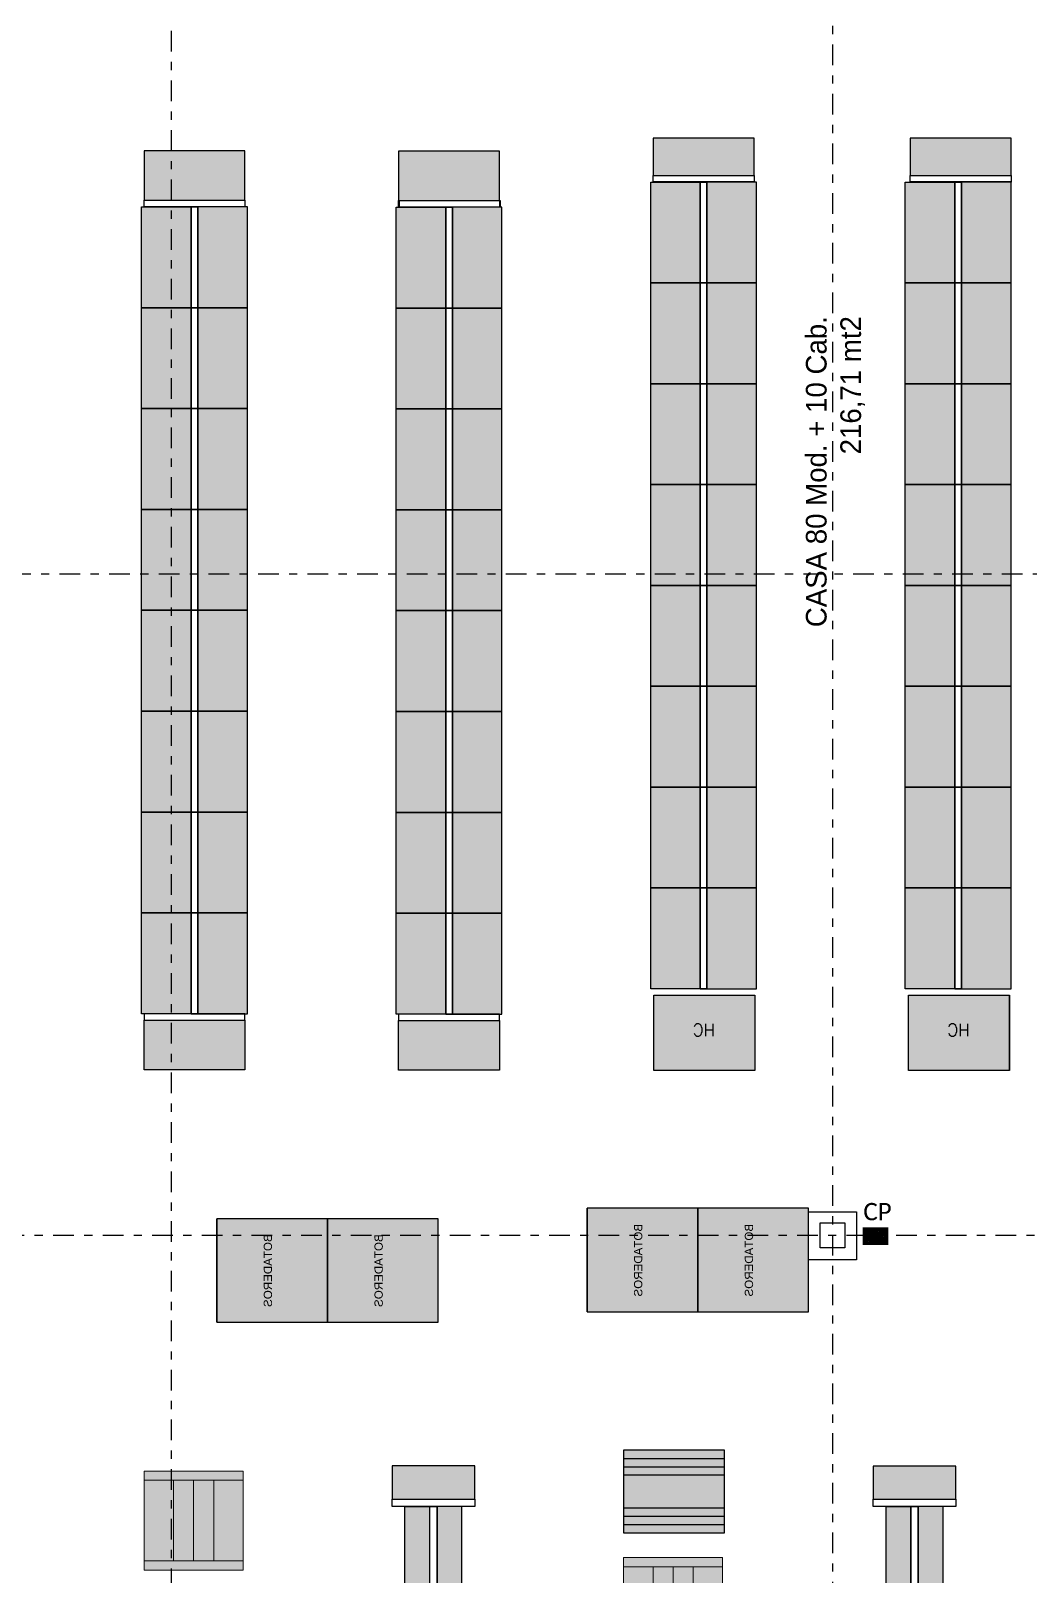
# Model space of a CAD drawing. Header units: millimetres. Extents: x 340 to 1003762, y 22 to 362022.
# Drawn here: x 386.45 to 398.52, y 62.25 to 80.92 of the extents above; entities that cross this region are included whole.
import ezdxf
from ezdxf.xclip import XClip

# ---------------------------------------------------------------- set-up
doc = ezdxf.new("R2010")
doc.units = ezdxf.units.MM
doc.header["$XCLIPFRAME"] = 0
doc.linetypes.add('LSBB_P_002 - PLANTA 1° NIVEL SALA DE VENTAS$0$DASHDOT2', pattern=[0.5, 0.25, -0.125, 0, -0.125])
doc.linetypes.add('LSBB_P_002 - PLANTA 1° NIVEL SALA DE VENTAS$0$LVIÑ-A-002_REV P_ SALA DE VENTAS  (14_02_14)$0$CONTINUOS', pattern=[0])
for name, color, linetype in [('LSBB_P_002 - PLANTA 1° NIVEL SALA DE VENTAS$0$A-GONDOLAS', 1, 'Continuous'), ('LSBB_P_002 - PLANTA 1° NIVEL SALA DE VENTAS$0$A-LAYOUT', 7, 'Continuous'), ('LSBB_P_002 - PLANTA 1° NIVEL SALA DE VENTAS$0$A-SALA-MUEB-ESPC', 1, 'Continuous'), ('LSBB_P_002 - PLANTA 1° NIVEL SALA DE VENTAS$0$A-TEXTO SV', 2, 'LSBB_P_002 - PLANTA 1° NIVEL SALA DE VENTAS$0$DASHDOT2'), ('LSBB_P_002 - PLANTA 1° NIVEL SALA DE VENTAS$0$E-SF O CP', 7, 'Continuous'), ('LSBB_P_002 - PLANTA 1° NIVEL SALA DE VENTAS$0$EJES', 8, 'LSBB_P_002 - PLANTA 1° NIVEL SALA DE VENTAS$0$DASHDOT2'), ('LSBB_P_002 - PLANTA 1° NIVEL SALA DE VENTAS$0$ESTRUCTURA', 5, 'Continuous'), ('LSBB_P_002 - PLANTA 1° NIVEL SALA DE VENTAS$0$LAYOUT$0$A-GONDOLAS DELGADO', 8, 'Continuous'), ('LSBB_P_002 - PLANTA 1° NIVEL SALA DE VENTAS$0$LAYOUT$0$A-SALA-HATCH-CAMPAÑA', 252, 'Continuous'), ('LSBB_P_002 - PLANTA 1° NIVEL SALA DE VENTAS$0$LAYOUT$0$A-SALA-HATCH-HOGAR', 31, 'Continuous'), ('LSBB_P_002 - PLANTA 1° NIVEL SALA DE VENTAS$0$N- EXTINTOR O RH', 1, 'Continuous'), ('LSBB_P_002 - PLANTA 1° NIVEL SALA DE VENTAS$0$ZOCALOS-HORM', 8, 'Continuous'), ('XREF', 7, 'Continuous')]:
    doc.layers.add(name, color=color, linetype=linetype)
doc.layers.add('LSBB_P_002 - PLANTA 1° NIVEL SALA DE VENTAS$0$A-SALA-HATCH-VESTUARIO', color=7, linetype='Continuous', true_color=0x7a005c)
doc.styles.add('LSBB_P_002 - PLANTA 1° NIVEL SALA DE VENTAS$0$LAYOUT$0$ARQ', font='SIMPLEX.shx')
doc.styles.add('LSBB_P_002 - PLANTA 1° NIVEL SALA DE VENTAS$0$LAYOUT$0$REF-LAYOUT N+0.00 E 03$0$arial', font='arial.ttf')
doc.styles.add('LSBB_P_002 - PLANTA 1° NIVEL SALA DE VENTAS$0$LAYOUT$0$REF-LAYOUT N+0.00 E 03$0$REF-LAYOUT N+0.00 E 02$0$Walmart_CENTURY GOTHIC', font='GOTHIC.TTF')
doc.styles.add('LSBB_P_002 - PLANTA 1° NIVEL SALA DE VENTAS$0$STANDARD', font='txt')

# ---------------------------------------------------------------- blocks, each defined once
blk = doc.blocks.new('LSBB_P_002 - PLANTA 1° NIVEL SALA DE VENTAS$0$c. 100x44')
at = {"linetype": 'LSBB_P_002 - PLANTA 1° NIVEL SALA DE VENTAS$0$LVIÑ-A-002_REV P_ SALA DE VENTAS  (14_02_14)$0$CONTINUOS'}
h = blk.add_hatch(color=256, dxfattribs=at)
h.dxf.hatch_style = 1
h.paths.add_polyline_path([(1372.717, -254.696), (1372.717, -253.696), (1372.317, -253.696), (1372.317, -254.696)])
at = {"layer": 'LSBB_P_002 - PLANTA 1° NIVEL SALA DE VENTAS$0$A-GONDOLAS'}
for points in [[(1372.227, -254.696), (1372.227, -253.696), (1372.317, -253.696), (1372.317, -254.696)], [(1372.717, -254.696), (1372.717, -253.696), (1372.317, -253.696), (1372.317, -254.696)]]:
    blk.add_lwpolyline(points, close=True, dxfattribs=at)
blk = doc.blocks.new('LSBB_P_002 - PLANTA 1° NIVEL SALA DE VENTAS$0$REF-LAYOUT N+0.00 E 03$0$REF-LAYOUT N+0.00 E 02$0$MUEBLE ESPECIAL VESTU')
h = blk.add_hatch(color=256)
h.dxf.hatch_style = 1
h.paths.add_polyline_path([(1.2, 0), (0, 0), (0, 1.2), (1.2, 1.2)])
at = {"layer": 'LSBB_P_002 - PLANTA 1° NIVEL SALA DE VENTAS$0$A-SALA-MUEB-ESPC', "lineweight": 20}
for p, q in [((0, 1.2), (1.2, 1.2)), ((0, 0), (0, 1.2)), ((0.112, 1.2), (0.112, 0)), ((1.085, 1.2), (1.085, 0)), ((1.2, 1.2), (1.2, 0)), ((1.083, 0.842), (0.112, 0.842)), ((0.115, 0.842), (1.085, 0.842)), ((1.083, 0.6), (0.112, 0.6)), ((0.112, 0.355), (1.083, 0.355)), ((0, 0), (1.2, 0))]:
    blk.add_line(p, q, dxfattribs=at)
blk = doc.blocks.new('LSBB_P_002 - PLANTA 1° NIVEL SALA DE VENTAS$0$G. 122 x 30')
at = {"linetype": 'LSBB_P_002 - PLANTA 1° NIVEL SALA DE VENTAS$0$LVIÑ-A-002_REV P_ SALA DE VENTAS  (14_02_14)$0$CONTINUOS'}
h = blk.add_hatch(color=256, dxfattribs=at)
h.dxf.hatch_style = 1
h.paths.add_polyline_path([(1362.274, -238.496), (1362.274, -238.796), (1363.494, -238.796), (1363.494, -238.496)])
at = {"layer": 'LSBB_P_002 - PLANTA 1° NIVEL SALA DE VENTAS$0$A-GONDOLAS'}
for points in [[(1362.274, -238.496), (1362.274, -238.406), (1363.494, -238.406), (1363.494, -238.496)], [(1362.274, -238.496), (1362.274, -238.796), (1363.494, -238.796), (1363.494, -238.496)]]:
    blk.add_lwpolyline(points, close=True, dxfattribs=at)
blk = doc.blocks.new('LSBB_P_002 - PLANTA 1° NIVEL SALA DE VENTAS$0$LAYOUT$0$G. 122 X 60')
h = blk.add_hatch(color=256)
h.dxf.hatch_style = 1
h.paths.add_polyline_path([(-0.005, 0), (0.595, 0), (0.595, 1.22), (-0.005, 1.22)])
at = {"layer": 'LSBB_P_002 - PLANTA 1° NIVEL SALA DE VENTAS$0$A-GONDOLAS'}
for points in [[(-0.005, 0), (-0.085, 0), (-0.085, 1.22), (-0.005, 1.22)], [(-0.005, 0), (0.595, 0), (0.595, 1.22), (-0.005, 1.22)]]:
    blk.add_lwpolyline(points, close=True, dxfattribs=at)
blk = doc.blocks.new('LSBB_P_002 - PLANTA 1° NIVEL SALA DE VENTAS$0$LAYOUT$0$HC')
h = blk.add_hatch(color=256)
h.dxf.hatch_style = 1
h.paths.add_polyline_path([(6422.808, -1888.825), (6422.808, -1887.915), (6421.588, -1887.915), (6421.588, -1888.825)])
h.paths.add_polyline_path([(6422.032, -1888.518), (6422.371, -1888.518), (6422.371, -1888.293), (6422.032, -1888.293)], flags=24)
at = {"layer": 'LSBB_P_002 - PLANTA 1° NIVEL SALA DE VENTAS$0$A-SALA-MUEB-ESPC', "ltscale": 3, "elevation": 0}
blk.add_lwpolyline([(6422.808, -1888.825), (6421.588, -1888.825), (6421.588, -1887.915), (6422.808, -1887.915)], close=True, dxfattribs=at)
at = {"layer": 'LSBB_P_002 - PLANTA 1° NIVEL SALA DE VENTAS$0$A-SALA-MUEB-ESPC', "insert": (6422.202, -1888.405), "char_height": 0.15, "attachment_point": 5, "style": 'LSBB_P_002 - PLANTA 1° NIVEL SALA DE VENTAS$0$LAYOUT$0$ARQ'}
blk.add_mtext_dynamic_manual_height_columns('HC', width=0.81053, gutter_width=1, heights=[0.229], dxfattribs=at)
blk = doc.blocks.new('LSBB_P_002 - PLANTA 1° NIVEL SALA DE VENTAS$0$LAYOUT$0$G. 122 X 45')
at = {"ltscale": 3}
blk.add_hatch(color=256, dxfattribs=at).paths.add_polyline_path([(6154.804, -1143.284), (6154.804, -1144.504), (6154.354, -1144.504), (6154.354, -1143.284)])
at = {"layer": 'LSBB_P_002 - PLANTA 1° NIVEL SALA DE VENTAS$0$A-GONDOLAS', "ltscale": 3}
blk.add_lwpolyline([(6154.274, -1143.284), (6154.274, -1144.504), (6154.354, -1144.504), (6154.354, -1143.284)], close=True, dxfattribs=at)
blk.add_lwpolyline([(6154.804, -1143.284), (6154.804, -1144.504), (6154.354, -1144.504), (6154.354, -1143.284), (6154.804, -1143.284)], dxfattribs=at)
blk = doc.blocks.new('LSBB_P_002 - PLANTA 1° NIVEL SALA DE VENTAS$0$REF-LAYOUT N+0.00 E 03$0$REF-LAYOUT N+0.00 E 02$0$MUEBLE ESPECIAL VEST 1')
h = blk.add_hatch(color=256)
h.dxf.hatch_style = 1
h.paths.add_polyline_path([(0.999, 0), (0, 0), (0, 1.221), (0.999, 1.221)])
at = {"layer": 'LSBB_P_002 - PLANTA 1° NIVEL SALA DE VENTAS$0$A-SALA-MUEB-ESPC'}
for p, q in [((0, 1.221), (0.1, 1.221)), ((0.1, 1.221), (0.1, 0.001)), ((0.1, 1.221), (0.2, 1.221)), ((0.2, 1.221), (0.2, 0.001)), ((0.2, 1.221), (0.3, 1.221)), ((0.3, 1.221), (0.3, 0.001)), ((0.699, 1.221), (0.699, 0.001)), ((0.699, 1.221), (0.799, 1.221)), ((0.799, 1.221), (0.799, 0.001)), ((0.799, 1.221), (0.899, 1.221)), ((0.899, 1.221), (0.899, 0.001)), ((0.899, 1.221), (0.999, 1.221))]:
    blk.add_line(p, q, dxfattribs=at)
blk.add_lwpolyline([(0, 1.221), (0.999, 1.221), (0.999, 0), (0, 0)], close=True, dxfattribs=at)
blk = doc.blocks.new('LSBB_P_002 - PLANTA 1° NIVEL SALA DE VENTAS$0$LAYOUT$0$A$C78B36563')
h = blk.add_hatch(color=256)
h.dxf.hatch_style = 1
h.paths.add_polyline_path([(-1.252, 0), (-1.252, 1.34), (0, 1.34), (0, 0)])
at = {"layer": 'LSBB_P_002 - PLANTA 1° NIVEL SALA DE VENTAS$0$A-SALA-MUEB-ESPC', "color": 1}
blk.add_lwpolyline([(-1.252, 0), (-1.252, 1.34), (0, 1.34), (0, 0)], close=True, dxfattribs=at)
blk.add_lwpolyline([(-1.252, 0), (-1.252, 1.34), (0, 1.34), (0, 0)], close=True, dxfattribs=at)
blk.add_lwpolyline([(-1.252, 0), (0, 0)], dxfattribs=at)
at = {"layer": 'LSBB_P_002 - PLANTA 1° NIVEL SALA DE VENTAS$0$A-SALA-MUEB-ESPC', "color": 1, "insert": (-0.628, 0.619), "char_height": 0.1001, "width": 0.03387, "attachment_point": 5, "rotation": 180, "style": 'LSBB_P_002 - PLANTA 1° NIVEL SALA DE VENTAS$0$LAYOUT$0$REF-LAYOUT N+0.00 E 03$0$arial'}
blk.add_mtext('BOTADEROS', dxfattribs=at)
blk = doc.blocks.new('LSBB_P_002 - PLANTA 1° NIVEL SALA DE VENTAS$0$A$C49184C2C')
at = {"layer": 'LSBB_P_002 - PLANTA 1° NIVEL SALA DE VENTAS$0$E-SF O CP', "linetype": 'ByBlock'}
h = blk.add_hatch(dxfattribs=at)
h.set_pattern_fill('ANSI36,_I', color=3, scale=0.126, style=2)
h.set_pattern_definition([(315, (8652.031924, 21254.503363), (0.008352698853, -0.03062656246), [0.039375, -0.007875, 0, -0.007875])])
h.paths.add_polyline_path([(0.382, 0.018), (0.022, 0.018), (0.022, 0.258), (0.382, 0.258)])
at = {"layer": 'LSBB_P_002 - PLANTA 1° NIVEL SALA DE VENTAS$0$E-SF O CP', "color": 3, "const_width": 0.036}
blk.add_lwpolyline([(0.382, 0.018), (0.022, 0.018), (0.022, 0.258), (0.382, 0.258)], close=True, dxfattribs=at)
at = {"layer": 'LSBB_P_002 - PLANTA 1° NIVEL SALA DE VENTAS$0$E-SF O CP', "color": 3, "insert": (0.233, 0.519, 0), "char_height": 0.27, "width": 6.00887, "attachment_point": 5, "style": 'LSBB_P_002 - PLANTA 1° NIVEL SALA DE VENTAS$0$STANDARD'}
blk.add_mtext('{\\fCalibri|b0|i0|c0|p34;CP}', dxfattribs=at)
blk = doc.blocks.new('LSBB_P_002 - PLANTA 1° NIVEL SALA DE VENTAS$0$CP. EXISTENTES')
at = {"layer": 'LSBB_P_002 - PLANTA 1° NIVEL SALA DE VENTAS$0$N- EXTINTOR O RH', "color": 20, "xscale": 0.7761600000000002, "yscale": 0.7761600000000002, "zscale": 0.7761600000000002}
blk.add_blockref('LSBB_P_002 - PLANTA 1° NIVEL SALA DE VENTAS$0$A$C49184C2C', (811.802, 281.049), dxfattribs=at)
blk = doc.blocks.new('LSBB_P_002 - PLANTA 1° NIVEL SALA DE VENTAS$0$SVLY')
at = {"layer": 'LSBB_P_002 - PLANTA 1° NIVEL SALA DE VENTAS$0$ESTRUCTURA'}
blk.add_lwpolyline([(1011.589, 281.316), (1011.589, 281.016), (1011.289, 281.016), (1011.289, 281.316)], close=True, dxfattribs=at)
at = {"layer": 'LSBB_P_002 - PLANTA 1° NIVEL SALA DE VENTAS$0$LAYOUT$0$A-GONDOLAS DELGADO'}
blk.add_line((1005.329, 280.115), (1005.329, 281.367), dxfattribs=at)
at = {"layer": 'LSBB_P_002 - PLANTA 1° NIVEL SALA DE VENTAS$0$LAYOUT$0$A-GONDOLAS DELGADO', "ltscale": 3}
for points in [[(1010.489, 294.438), (1009.269, 294.438), (1009.269, 293.988), (1010.489, 293.988), (1010.489, 294.438)], [(1013.599, 294.438), (1012.379, 294.438), (1012.379, 293.988), (1013.599, 293.988), (1013.599, 294.438)]]:
    blk.add_lwpolyline(points, dxfattribs=at)
at = {"layer": 'LSBB_P_002 - PLANTA 1° NIVEL SALA DE VENTAS$0$LAYOUT$0$A-GONDOLAS DELGADO'}
for points in [[(1007.409, 293.683), (1007.409, 294.283), (1006.189, 294.283), (1006.189, 293.683)], [(1009.839, 292.688), (1009.239, 292.688), (1009.239, 293.908), (1009.839, 293.908)], [(1009.839, 292.688), (1009.919, 292.688), (1009.919, 293.908), (1009.839, 293.908)], [(1009.919, 292.688), (1009.839, 292.688), (1009.839, 293.908), (1009.919, 293.908)], [(1009.919, 292.688), (1010.519, 292.688), (1010.519, 293.908), (1009.919, 293.908)], [(1012.919, 292.688), (1012.319, 292.688), (1012.319, 293.908), (1012.919, 293.908)], [(1012.919, 292.688), (1012.999, 292.688), (1012.999, 293.908), (1012.919, 293.908)], [(1012.999, 292.688), (1012.919, 292.688), (1012.919, 293.908), (1012.999, 293.908)], [(1012.999, 292.688), (1013.599, 292.688), (1013.599, 293.908), (1012.999, 293.908)], [(1007.419, 293.683), (1007.419, 293.603), (1006.199, 293.603), (1006.199, 293.683)], [(1006.759, 292.383), (1006.159, 292.383), (1006.159, 293.603), (1006.759, 293.603)], [(1006.759, 292.383), (1006.839, 292.383), (1006.839, 293.603), (1006.759, 293.603)], [(1006.839, 292.383), (1006.759, 292.383), (1006.759, 293.603), (1006.839, 293.603)], [(1006.839, 292.383), (1007.439, 292.383), (1007.439, 293.603), (1006.839, 293.603)], [(1009.839, 291.468), (1009.239, 291.468), (1009.239, 292.688), (1009.839, 292.688)], [(1009.839, 291.468), (1009.919, 291.468), (1009.919, 292.688), (1009.839, 292.688)], [(1009.919, 291.468), (1009.839, 291.468), (1009.839, 292.688), (1009.919, 292.688)], [(1009.919, 291.468), (1010.519, 291.468), (1010.519, 292.688), (1009.919, 292.688)], [(1012.919, 291.468), (1012.319, 291.468), (1012.319, 292.688), (1012.919, 292.688)], [(1012.919, 291.468), (1012.999, 291.468), (1012.999, 292.688), (1012.919, 292.688)], [(1012.999, 291.468), (1012.919, 291.468), (1012.919, 292.688), (1012.999, 292.688)], [(1012.999, 291.468), (1013.599, 291.468), (1013.599, 292.688), (1012.999, 292.688)], [(1006.759, 291.163), (1006.159, 291.163), (1006.159, 292.383), (1006.759, 292.383)], [(1006.759, 291.163), (1006.839, 291.163), (1006.839, 292.383), (1006.759, 292.383)], [(1006.839, 291.163), (1006.759, 291.163), (1006.759, 292.383), (1006.839, 292.383)], [(1006.839, 291.163), (1007.439, 291.163), (1007.439, 292.383), (1006.839, 292.383)], [(1009.839, 290.248), (1009.239, 290.248), (1009.239, 291.468), (1009.839, 291.468)], [(1009.839, 290.248), (1009.919, 290.248), (1009.919, 291.468), (1009.839, 291.468)], [(1009.919, 290.248), (1009.839, 290.248), (1009.839, 291.468), (1009.919, 291.468)], [(1009.919, 290.248), (1010.519, 290.248), (1010.519, 291.468), (1009.919, 291.468)], [(1012.919, 290.248), (1012.319, 290.248), (1012.319, 291.468), (1012.919, 291.468)], [(1012.919, 290.248), (1012.999, 290.248), (1012.999, 291.468), (1012.919, 291.468)], [(1012.999, 290.248), (1012.919, 290.248), (1012.919, 291.468), (1012.999, 291.468)], [(1012.999, 290.248), (1013.599, 290.248), (1013.599, 291.468), (1012.999, 291.468)], [(1006.759, 289.943), (1006.159, 289.943), (1006.159, 291.163), (1006.759, 291.163)], [(1006.759, 289.943), (1006.839, 289.943), (1006.839, 291.163), (1006.759, 291.163)], [(1006.839, 289.943), (1006.759, 289.943), (1006.759, 291.163), (1006.839, 291.163)], [(1006.839, 289.943), (1007.439, 289.943), (1007.439, 291.163), (1006.839, 291.163)], [(1009.839, 289.028), (1009.239, 289.028), (1009.239, 290.248), (1009.839, 290.248)], [(1009.839, 289.028), (1009.919, 289.028), (1009.919, 290.248), (1009.839, 290.248)], [(1009.919, 289.028), (1009.839, 289.028), (1009.839, 290.248), (1009.919, 290.248)], [(1009.919, 289.028), (1010.519, 289.028), (1010.519, 290.248), (1009.919, 290.248)], [(1012.919, 289.028), (1012.319, 289.028), (1012.319, 290.248), (1012.919, 290.248)], [(1012.919, 289.028), (1012.999, 289.028), (1012.999, 290.248), (1012.919, 290.248)], [(1012.999, 289.028), (1012.919, 289.028), (1012.919, 290.248), (1012.999, 290.248)], [(1012.999, 289.028), (1013.599, 289.028), (1013.599, 290.248), (1012.999, 290.248)], [(1003.679, 288.727), (1003.079, 288.727), (1003.079, 289.947), (1003.679, 289.947)], [(1003.759, 288.727), (1003.679, 288.727), (1003.679, 289.947), (1003.759, 289.947)], [(1003.679, 288.727), (1003.759, 288.727), (1003.759, 289.947), (1003.679, 289.947)], [(1006.759, 288.723), (1006.159, 288.723), (1006.159, 289.943), (1006.759, 289.943)], [(1006.759, 288.723), (1006.839, 288.723), (1006.839, 289.943), (1006.759, 289.943)], [(1006.839, 288.723), (1006.759, 288.723), (1006.759, 289.943), (1006.839, 289.943)], [(1006.839, 288.723), (1007.439, 288.723), (1007.439, 289.943), (1006.839, 289.943)], [(1009.839, 287.808), (1009.239, 287.808), (1009.239, 289.028), (1009.839, 289.028)], [(1009.839, 287.808), (1009.919, 287.808), (1009.919, 289.028), (1009.839, 289.028)], [(1009.919, 287.808), (1009.839, 287.808), (1009.839, 289.028), (1009.919, 289.028)], [(1009.919, 287.808), (1010.519, 287.808), (1010.519, 289.028), (1009.919, 289.028)], [(1012.919, 287.808), (1012.319, 287.808), (1012.319, 289.028), (1012.919, 289.028)], [(1012.919, 287.808), (1012.999, 287.808), (1012.999, 289.028), (1012.919, 289.028)], [(1012.999, 287.808), (1012.919, 287.808), (1012.919, 289.028), (1012.999, 289.028)], [(1012.999, 287.808), (1013.599, 287.808), (1013.599, 289.028), (1012.999, 289.028)], [(1003.679, 287.507), (1003.079, 287.507), (1003.079, 288.727), (1003.679, 288.727)], [(1003.759, 287.507), (1003.679, 287.507), (1003.679, 288.727), (1003.759, 288.727)], [(1003.679, 287.507), (1003.759, 287.507), (1003.759, 288.727), (1003.679, 288.727)], [(1006.759, 287.503), (1006.159, 287.503), (1006.159, 288.723), (1006.759, 288.723)], [(1006.759, 287.503), (1006.839, 287.503), (1006.839, 288.723), (1006.759, 288.723)], [(1006.839, 287.503), (1006.759, 287.503), (1006.759, 288.723), (1006.839, 288.723)], [(1006.839, 287.503), (1007.439, 287.503), (1007.439, 288.723), (1006.839, 288.723)], [(1009.839, 286.588), (1009.239, 286.588), (1009.239, 287.808), (1009.839, 287.808)], [(1009.839, 286.588), (1009.919, 286.588), (1009.919, 287.808), (1009.839, 287.808)], [(1009.919, 286.588), (1009.839, 286.588), (1009.839, 287.808), (1009.919, 287.808)], [(1009.919, 286.588), (1010.519, 286.588), (1010.519, 287.808), (1009.919, 287.808)], [(1012.919, 286.588), (1012.319, 286.588), (1012.319, 287.808), (1012.919, 287.808)], [(1012.919, 286.588), (1012.999, 286.588), (1012.999, 287.808), (1012.919, 287.808)], [(1012.999, 286.588), (1012.919, 286.588), (1012.919, 287.808), (1012.999, 287.808)], [(1012.999, 286.588), (1013.599, 286.588), (1013.599, 287.808), (1012.999, 287.808)], [(1003.679, 286.287), (1003.079, 286.287), (1003.079, 287.507), (1003.679, 287.507)], [(1003.759, 286.287), (1003.679, 286.287), (1003.679, 287.507), (1003.759, 287.507)], [(1003.679, 286.287), (1003.759, 286.287), (1003.759, 287.507), (1003.679, 287.507)], [(1006.759, 286.283), (1006.159, 286.283), (1006.159, 287.503), (1006.759, 287.503)], [(1006.759, 286.283), (1006.839, 286.283), (1006.839, 287.503), (1006.759, 287.503)], [(1006.839, 286.283), (1006.759, 286.283), (1006.759, 287.503), (1006.839, 287.503)], [(1006.839, 286.283), (1007.439, 286.283), (1007.439, 287.503), (1006.839, 287.503)], [(1009.839, 285.368), (1009.239, 285.368), (1009.239, 286.588), (1009.839, 286.588)], [(1009.839, 285.368), (1009.919, 285.368), (1009.919, 286.588), (1009.839, 286.588)], [(1009.919, 285.368), (1009.839, 285.368), (1009.839, 286.588), (1009.919, 286.588)], [(1009.919, 285.368), (1010.519, 285.368), (1010.519, 286.588), (1009.919, 286.588)], [(1012.919, 285.368), (1012.319, 285.368), (1012.319, 286.588), (1012.919, 286.588)], [(1012.919, 285.368), (1012.999, 285.368), (1012.999, 286.588), (1012.919, 286.588)], [(1012.999, 285.368), (1012.919, 285.368), (1012.919, 286.588), (1012.999, 286.588)], [(1012.999, 285.368), (1013.599, 285.368), (1013.599, 286.588), (1012.999, 286.588)], [(1003.679, 285.067), (1003.079, 285.067), (1003.079, 286.287), (1003.679, 286.287)], [(1003.759, 285.067), (1003.679, 285.067), (1003.679, 286.287), (1003.759, 286.287)], [(1003.679, 285.067), (1003.759, 285.067), (1003.759, 286.287), (1003.679, 286.287)], [(1006.759, 285.063), (1006.159, 285.063), (1006.159, 286.283), (1006.759, 286.283)], [(1006.759, 285.063), (1006.839, 285.063), (1006.839, 286.283), (1006.759, 286.283)], [(1006.839, 285.063), (1006.759, 285.063), (1006.759, 286.283), (1006.839, 286.283)], [(1006.839, 285.063), (1007.439, 285.063), (1007.439, 286.283), (1006.839, 286.283)], [(1009.839, 284.148), (1009.239, 284.148), (1009.239, 285.368), (1009.839, 285.368)], [(1009.839, 284.148), (1009.919, 284.148), (1009.919, 285.368), (1009.839, 285.368)], [(1009.919, 284.148), (1009.839, 284.148), (1009.839, 285.368), (1009.919, 285.368)], [(1009.919, 284.148), (1010.519, 284.148), (1010.519, 285.368), (1009.919, 285.368)], [(1012.919, 284.148), (1012.319, 284.148), (1012.319, 285.368), (1012.919, 285.368)], [(1012.919, 284.148), (1012.999, 284.148), (1012.999, 285.368), (1012.919, 285.368)], [(1012.999, 284.148), (1012.919, 284.148), (1012.919, 285.368), (1012.999, 285.368)], [(1012.999, 284.148), (1013.599, 284.148), (1013.599, 285.368), (1012.999, 285.368)], [(1003.679, 283.847), (1003.079, 283.847), (1003.079, 285.067), (1003.679, 285.067)], [(1003.759, 283.847), (1003.679, 283.847), (1003.679, 285.067), (1003.759, 285.067)], [(1003.679, 283.847), (1003.759, 283.847), (1003.759, 285.067), (1003.679, 285.067)], [(1006.759, 283.843), (1006.159, 283.843), (1006.159, 285.063), (1006.759, 285.063)], [(1006.759, 283.843), (1006.839, 283.843), (1006.839, 285.063), (1006.759, 285.063)], [(1006.839, 283.843), (1006.759, 283.843), (1006.759, 285.063), (1006.839, 285.063)], [(1006.839, 283.843), (1007.439, 283.843), (1007.439, 285.063), (1006.839, 285.063)], [(1004.329, 283.767), (1004.329, 283.847), (1003.109, 283.847), (1003.109, 283.767)], [(1007.409, 283.763), (1007.409, 283.843), (1006.189, 283.843), (1006.189, 283.763)], [(1004.329, 283.767), (1004.329, 283.167), (1003.109, 283.167), (1003.109, 283.767)], [(1007.409, 283.763), (1007.409, 283.163), (1006.189, 283.163), (1006.189, 283.763)], [(1003.989, 280.115), (1005.329, 280.115), (1005.329, 281.367), (1003.989, 281.367)], [(1003.989, 280.115), (1005.329, 280.115), (1005.329, 281.367), (1003.989, 281.367)], [(1005.329, 280.115), (1006.669, 280.115), (1006.669, 281.367), (1005.329, 281.367)], [(1005.329, 280.115), (1006.669, 280.115), (1006.669, 281.367), (1005.329, 281.367)], [(1008.469, 280.241), (1009.809, 280.241), (1009.809, 281.493), (1008.469, 281.493)], [(1008.469, 280.241), (1009.809, 280.241), (1009.809, 281.493), (1008.469, 281.493)], [(1009.809, 280.241), (1011.149, 280.241), (1011.149, 281.493), (1009.809, 281.493)], [(1009.809, 280.241), (1011.149, 280.241), (1011.149, 281.493), (1009.809, 281.493)]]:
    blk.add_lwpolyline(points, close=True, dxfattribs=at)
at = {"layer": 'LSBB_P_002 - PLANTA 1° NIVEL SALA DE VENTAS$0$LAYOUT$0$A-GONDOLAS DELGADO', "ltscale": 3}
for points in [[(1010.489, 293.908), (1009.269, 293.908), (1009.269, 293.988), (1010.489, 293.988)], [(1013.599, 293.908), (1012.379, 293.908), (1012.379, 293.988), (1013.599, 293.988)]]:
    blk.add_lwpolyline(points, close=True, dxfattribs=at)
at = {"layer": 'LSBB_P_002 - PLANTA 1° NIVEL SALA DE VENTAS$0$LAYOUT$0$A-GONDOLAS DELGADO', "elevation": 0}
for points in [[(1003.679, 292.387), (1003.079, 292.387), (1003.079, 293.607), (1003.679, 293.607)], [(1003.759, 292.387), (1003.679, 292.387), (1003.679, 293.607), (1003.759, 293.607)], [(1003.679, 292.387), (1003.759, 292.387), (1003.759, 293.607), (1003.679, 293.607)], [(1003.679, 291.167), (1003.079, 291.167), (1003.079, 292.387), (1003.679, 292.387)], [(1003.759, 291.167), (1003.679, 291.167), (1003.679, 292.387), (1003.759, 292.387)], [(1003.679, 291.167), (1003.759, 291.167), (1003.759, 292.387), (1003.679, 292.387)], [(1003.679, 289.947), (1003.079, 289.947), (1003.079, 291.167), (1003.679, 291.167)], [(1003.759, 289.947), (1003.679, 289.947), (1003.679, 291.167), (1003.759, 291.167)], [(1003.679, 289.947), (1003.759, 289.947), (1003.759, 291.167), (1003.679, 291.167)]]:
    blk.add_lwpolyline(points, close=True, dxfattribs=at)
at = {"layer": 'LSBB_P_002 - PLANTA 1° NIVEL SALA DE VENTAS$0$LAYOUT$0$A-GONDOLAS DELGADO', "ltscale": 3, "elevation": 0}
for points in [[(1009.277, 284.07), (1010.497, 284.07), (1010.497, 283.16), (1009.277, 283.16)], [(1012.357, 284.07), (1013.577, 284.07), (1013.577, 283.16), (1012.357, 283.16)]]:
    blk.add_lwpolyline(points, close=True, dxfattribs=at)
at = {"layer": 'LSBB_P_002 - PLANTA 1° NIVEL SALA DE VENTAS$0$LAYOUT$0$A-GONDOLAS DELGADO'}
for points in [[(1003.989, 280.115), (1003.989, 281.367)], [(1005.329, 280.115), (1005.329, 281.367)], [(1008.469, 280.241), (1008.469, 281.493)], [(1009.809, 280.241), (1009.809, 281.493)]]:
    blk.add_lwpolyline(points, dxfattribs=at)
at = {"layer": 'LSBB_P_002 - PLANTA 1° NIVEL SALA DE VENTAS$0$A-SALA-HATCH-VESTUARIO', "ltscale": 0.5, "xscale": -1}
for name, p, rotation in [('LSBB_P_002 - PLANTA 1° NIVEL SALA DE VENTAS$0$REF-LAYOUT N+0.00 E 03$0$REF-LAYOUT N+0.00 E 02$0$MUEBLE ESPECIAL VEST 1', (1010.131, 278.567), 90), ('LSBB_P_002 - PLANTA 1° NIVEL SALA DE VENTAS$0$REF-LAYOUT N+0.00 E 03$0$REF-LAYOUT N+0.00 E 02$0$MUEBLE ESPECIAL VESTU', (1004.309, 278.315), 90), ('LSBB_P_002 - PLANTA 1° NIVEL SALA DE VENTAS$0$G. 122 x 30', (1245.06, -1085.608), 270), ('LSBB_P_002 - PLANTA 1° NIVEL SALA DE VENTAS$0$REF-LAYOUT N+0.00 E 03$0$REF-LAYOUT N+0.00 E 02$0$MUEBLE ESPECIAL VESTU', (1010.109, 277.267), 90)]:
    blk.add_blockref(name, p, dxfattribs=dict(at, rotation=rotation))
at = {"layer": 'LSBB_P_002 - PLANTA 1° NIVEL SALA DE VENTAS$0$A-SALA-HATCH-VESTUARIO', "rotation": 90}
for name, p in [('LSBB_P_002 - PLANTA 1° NIVEL SALA DE VENTAS$0$c. 100x44', (752.414, -1094.341)), ('LSBB_P_002 - PLANTA 1° NIVEL SALA DE VENTAS$0$c. 100x44', (758.235, -1094.342)), ('LSBB_P_002 - PLANTA 1° NIVEL SALA DE VENTAS$0$G. 122 x 30', (773.98, -1085.609))]:
    blk.add_blockref(name, p, dxfattribs=at)
at = {"layer": 'LSBB_P_002 - PLANTA 1° NIVEL SALA DE VENTAS$0$A-SALA-HATCH-VESTUARIO', "ltscale": 0.5, "rotation": 90}
blk.add_blockref('LSBB_P_002 - PLANTA 1° NIVEL SALA DE VENTAS$0$G. 122 x 30', (768.159, -1085.608), dxfattribs=at)
at = {"layer": 'LSBB_P_002 - PLANTA 1° NIVEL SALA DE VENTAS$0$A-SALA-HATCH-VESTUARIO', "xscale": -1, "rotation": 270}
blk.add_blockref('LSBB_P_002 - PLANTA 1° NIVEL SALA DE VENTAS$0$G. 122 x 30', (1250.882, -1085.609), dxfattribs=at)
at = {"layer": 'LSBB_P_002 - PLANTA 1° NIVEL SALA DE VENTAS$0$E-SF O CP'}
blk.add_blockref('LSBB_P_002 - PLANTA 1° NIVEL SALA DE VENTAS$0$CP. EXISTENTES', (200, 0), dxfattribs=at)
at = {"layer": 'LSBB_P_002 - PLANTA 1° NIVEL SALA DE VENTAS$0$LAYOUT$0$A-SALA-HATCH-CAMPAÑA', "extrusion": (0, 0, -1), "zscale": -1}
for p in [(-1003.674, 292.387), (-1003.674, 291.167), (-1003.674, 289.947), (-1003.674, 288.727), (-1003.674, 287.507), (-1003.674, 286.287), (-1003.674, 285.067), (-1003.674, 283.847)]:
    blk.add_blockref('LSBB_P_002 - PLANTA 1° NIVEL SALA DE VENTAS$0$LAYOUT$0$G. 122 X 60', p, dxfattribs=at)
at = {"layer": 'LSBB_P_002 - PLANTA 1° NIVEL SALA DE VENTAS$0$LAYOUT$0$A-SALA-HATCH-CAMPAÑA', "extrusion": (0, 0, -1), "zscale": -1, "rotation": 270}
blk.add_blockref('LSBB_P_002 - PLANTA 1° NIVEL SALA DE VENTAS$0$LAYOUT$0$G. 122 X 60', (-1004.329, 283.762), dxfattribs=at)
at = {"layer": 'LSBB_P_002 - PLANTA 1° NIVEL SALA DE VENTAS$0$LAYOUT$0$A-SALA-HATCH-CAMPAÑA', "xscale": -1, "rotation": 270}
for p in [(1003.989, 281.367), (1005.329, 281.367), (1008.469, 281.493), (1009.809, 281.493)]:
    blk.add_blockref('LSBB_P_002 - PLANTA 1° NIVEL SALA DE VENTAS$0$LAYOUT$0$A$C78B36563', p, dxfattribs=at)
at = {"layer": 'LSBB_P_002 - PLANTA 1° NIVEL SALA DE VENTAS$0$LAYOUT$0$A-SALA-HATCH-HOGAR', "xscale": -1, "rotation": 270}
for p in [(2153.773, -5860.365), (2156.883, -5860.365)]:
    blk.add_blockref('LSBB_P_002 - PLANTA 1° NIVEL SALA DE VENTAS$0$LAYOUT$0$G. 122 X 45', p, dxfattribs=at)
at = {"layer": 'LSBB_P_002 - PLANTA 1° NIVEL SALA DE VENTAS$0$LAYOUT$0$A-SALA-HATCH-HOGAR', "extrusion": (0, 0, -1), "xscale": -1, "zscale": -1, "rotation": 270}
for p in [(-1004.329, 293.692), (-1007.409, 293.688)]:
    blk.add_blockref('LSBB_P_002 - PLANTA 1° NIVEL SALA DE VENTAS$0$LAYOUT$0$G. 122 X 60', p, dxfattribs=at)
at = {"layer": 'LSBB_P_002 - PLANTA 1° NIVEL SALA DE VENTAS$0$LAYOUT$0$A-SALA-HATCH-HOGAR', "xscale": -1}
for p in [(1009.834, 292.688), (1012.914, 292.688), (1006.754, 292.383), (1009.834, 291.468), (1012.914, 291.468), (1006.754, 291.163), (1009.834, 290.248), (1012.914, 290.248), (1006.754, 289.943), (1009.834, 289.028), (1012.914, 289.028), (1006.754, 288.723), (1009.834, 287.808), (1012.914, 287.808), (1006.754, 287.503), (1009.834, 286.588), (1012.914, 286.588), (1006.754, 286.283), (1009.834, 285.368), (1012.914, 285.368), (1006.754, 285.063), (1009.834, 284.148), (1012.914, 284.148), (1006.754, 283.843)]:
    blk.add_blockref('LSBB_P_002 - PLANTA 1° NIVEL SALA DE VENTAS$0$LAYOUT$0$G. 122 X 60', p, dxfattribs=at)
at = {"layer": 'LSBB_P_002 - PLANTA 1° NIVEL SALA DE VENTAS$0$LAYOUT$0$A-SALA-HATCH-HOGAR'}
for p in [(1009.924, 292.688), (1013.004, 292.688), (1006.844, 292.383), (1009.924, 291.468), (1013.004, 291.468), (1006.844, 291.163), (1009.924, 290.248), (1013.004, 290.248), (1006.844, 289.943), (1009.924, 289.028), (1013.004, 289.028), (1006.844, 288.723), (1009.924, 287.808), (1013.004, 287.808), (1006.844, 287.503), (1009.924, 286.588), (1013.004, 286.588), (1006.844, 286.283), (1009.924, 285.368), (1013.004, 285.368), (1006.844, 285.063), (1009.924, 284.148), (1013.004, 284.148), (1006.844, 283.843)]:
    blk.add_blockref('LSBB_P_002 - PLANTA 1° NIVEL SALA DE VENTAS$0$LAYOUT$0$G. 122 X 60', p, dxfattribs=at)
at = {"layer": 'LSBB_P_002 - PLANTA 1° NIVEL SALA DE VENTAS$0$LAYOUT$0$A-SALA-HATCH-HOGAR', "extrusion": (0, 0, -1), "xscale": -1, "zscale": -1}
for p in [(-1003.764, 292.387), (-1003.764, 291.167), (-1003.764, 289.947), (-1003.764, 288.727), (-1003.764, 287.507), (-1003.764, 286.287), (-1003.764, 285.067), (-1003.764, 283.847)]:
    blk.add_blockref('LSBB_P_002 - PLANTA 1° NIVEL SALA DE VENTAS$0$LAYOUT$0$G. 122 X 60', p, dxfattribs=at)
at = {"layer": 'LSBB_P_002 - PLANTA 1° NIVEL SALA DE VENTAS$0$LAYOUT$0$A-SALA-HATCH-HOGAR', "rotation": 180}
for p in [(7432.086, -1604.755, 0), (7435.166, -1604.755, 0)]:
    blk.add_blockref('LSBB_P_002 - PLANTA 1° NIVEL SALA DE VENTAS$0$LAYOUT$0$HC', p, dxfattribs=at)
at = {"layer": 'LSBB_P_002 - PLANTA 1° NIVEL SALA DE VENTAS$0$LAYOUT$0$A-SALA-HATCH-HOGAR', "extrusion": (0, 0, -1), "zscale": -1, "rotation": 270}
blk.add_blockref('LSBB_P_002 - PLANTA 1° NIVEL SALA DE VENTAS$0$LAYOUT$0$G. 122 X 60', (-1007.409, 283.758), dxfattribs=at)
at = {"layer": 'LSBB_P_002 - PLANTA 1° NIVEL SALA DE VENTAS$0$A-TEXTO SV', "insert": (1011.83, 292.286), "char_height": 0.25, "width": 6.25849, "attachment_point": 9, "rotation": 90, "style": 'LSBB_P_002 - PLANTA 1° NIVEL SALA DE VENTAS$0$LAYOUT$0$REF-LAYOUT N+0.00 E 03$0$REF-LAYOUT N+0.00 E 02$0$Walmart_CENTURY GOTHIC'}
blk.add_mtext('CASA 80 Mod. + 10 Cab. \\P216,71 mt2', dxfattribs=at)
blk = doc.blocks.new('LSBB_P_002 - PLANTA 1° NIVEL SALA DE VENTAS', base_point=(223.57, 14.22))
at = {"layer": 'LSBB_P_002 - PLANTA 1° NIVEL SALA DE VENTAS$0$EJES'}
for p, q in [((811.439, 321.973), (811.439, 242.519)), ((803.439, 309.537), (803.439, 242.519)), ((879.738, 289.166), (769.057, 289.166)), ((877.859, 281.166), (769.057, 281.166))]:
    blk.add_line(p, q, dxfattribs=at)
at = {"layer": 'LSBB_P_002 - PLANTA 1° NIVEL SALA DE VENTAS$0$ESTRUCTURA'}
blk.add_lwpolyline([(811.589, 281.316), (811.589, 281.016), (811.289, 281.016), (811.289, 281.316)], close=True, dxfattribs=at)
at = {"layer": 'LSBB_P_002 - PLANTA 1° NIVEL SALA DE VENTAS$0$ZOCALOS-HORM'}
blk.add_lwpolyline([(811.729, 280.87), (811.149, 280.87), (811.149, 281.45), (811.729, 281.45)], close=True, dxfattribs=at)
at = {"layer": 'LSBB_P_002 - PLANTA 1° NIVEL SALA DE VENTAS$0$A-LAYOUT', "color": 1}
blk.add_blockref('LSBB_P_002 - PLANTA 1° NIVEL SALA DE VENTAS$0$SVLY', (-200, 0), dxfattribs=at)

msp = doc.modelspace()

# ---------------------------------------------------------------- block references
at = {"layer": 'XREF'}
ref = msp.add_blockref('LSBB_P_002 - PLANTA 1° NIVEL SALA DE VENTAS', (-191.719, -200.6), dxfattribs=at)
XClip(ref).set_block_clipping_path([(755.454857474, 236.6800249606), (887.3150098981, 333.6713636781)])

doc.saveas('drawing.dxf')
